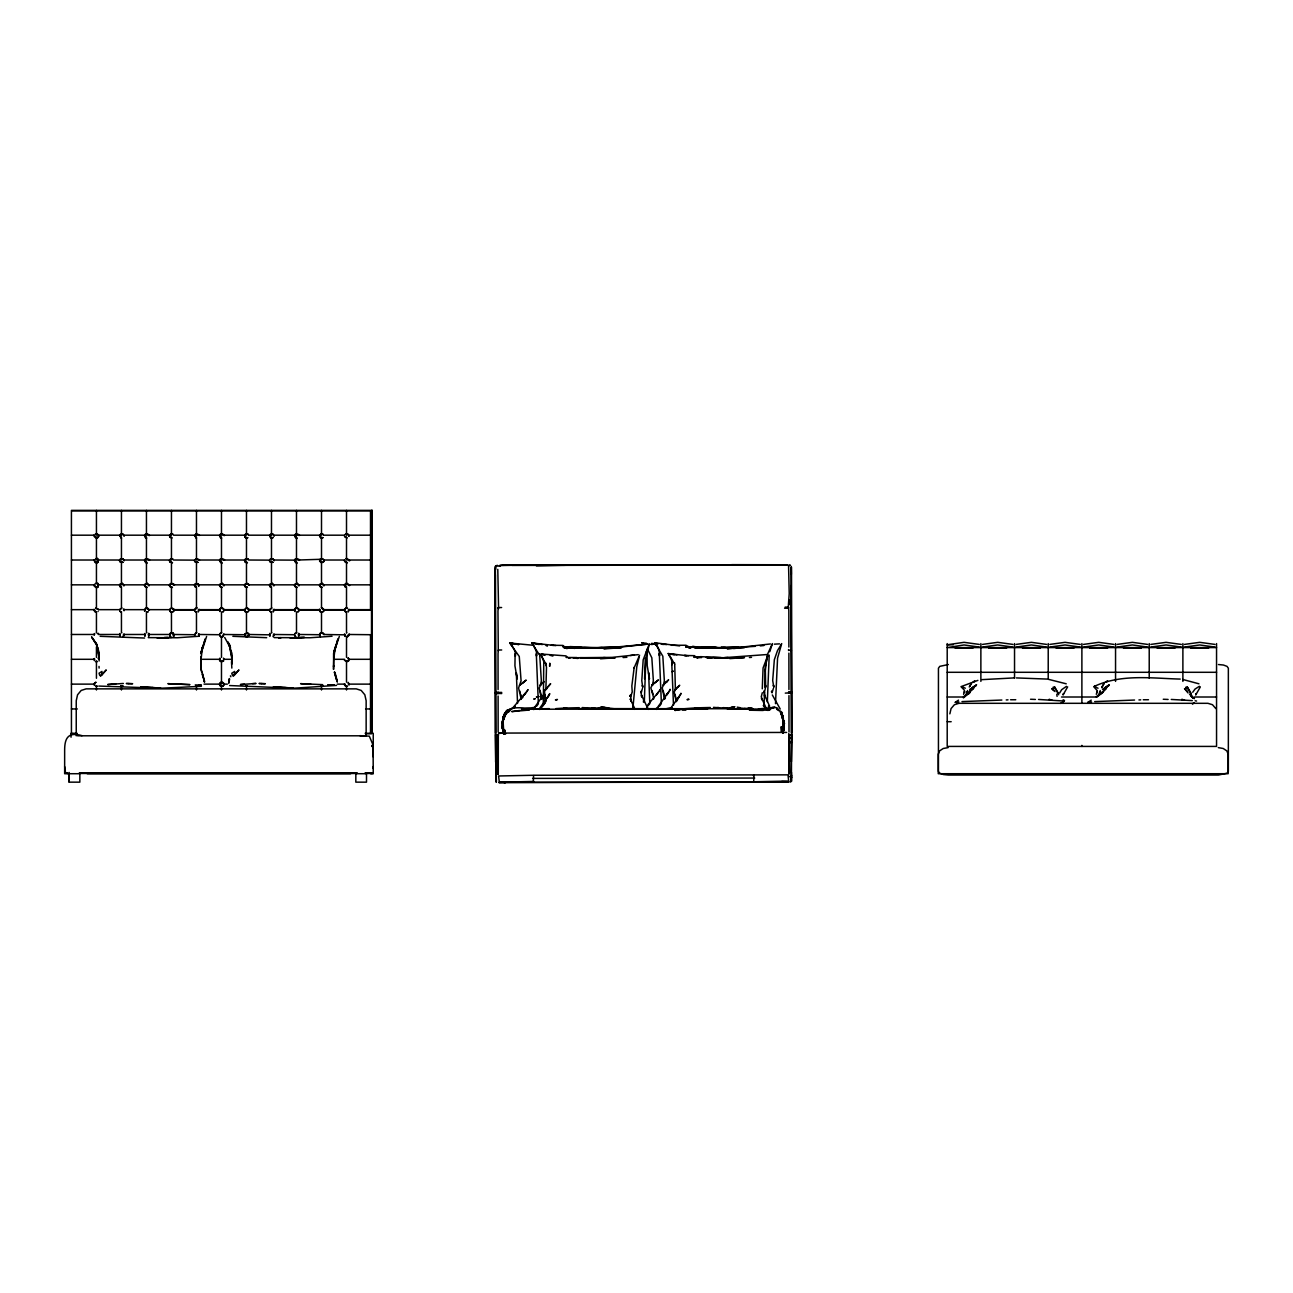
<?xml version="1.0" encoding="UTF-8"?>
<svg xmlns="http://www.w3.org/2000/svg" width="1293" height="1293" viewBox="0 0 1293 1293"><rect width="100%" height="100%" fill="white"/><g stroke="black" fill="none" stroke-linecap="round" stroke-linejoin="round"><path stroke-width="1.5" d="M82.025 735.669C67.85 731.466 64.698 738.562 64.65 749.94L64.65 773.715L79.843 773.715L79.843 782.168L69.159 782.152L69.159 773.699L64.666 772.778L67.301 772.778M200.819 656.537L200.868 666.509L201.045 659.171M498.29 774.168L498.322 734.02M783.461 721.898L782.96 718.003M791.655 775.25L790.944 781.667M764.793 687.553L765.359 666.638L767.557 656.391M791.882 733.955L790.799 781.522M791.655 772.858L791.72 781.004L789.797 781.974M333.723 657.507L333.756 653.515L334.014 652.626L333.691 654.694L337.942 638.936L333.804 652.545L335.194 646.985L333.885 658.396M99.125 660.982L99.189 653.337L97.702 647.163M502.815 724.274L503.963 716.08L508.246 711.231M644.561 678.793L645.288 658.315M502.751 723.369L503.591 716.92L505.805 712.863L502.557 720.443L502.25 727.361L503.527 733.616L502.896 731.111L503.252 732.759M200.835 669.354L200.884 665.814L200.948 669.16M632.229 691.981L631.841 685.953L634.2 667.285L634.006 668.158L639.599 655.179M782.265 714.447L783.639 722.14L781.764 713.784L783.703 722.852L782.798 732.016L783.639 720.751L783.073 730.965M503.333 717.647L506.177 712.395L503.058 718.746L502.702 726.828L503.591 716.726L508.197 711.328M504.997 734.198L505.078 730.173L505.207 733.357L504.981 731.903M781.231 713.009L783.784 722.14L783.51 730.868M333.756 659.171L333.594 666.509L333.61 653.288L339.332 636.431M502.961 728.622L502.929 729.769L503.122 726.521M781.457 713.445L783.703 722.852L782.879 730.868M495.591 569.534L495.72 566.576L497.417 565.671M502.767 723.708L503.365 717.971L505.919 712.491M764.68 692.45L763.888 705.558M99.011 657.943L96.7 645.142M231.722 657.943L229.411 645.142L231.803 656.682M765.311 669.208L765.666 686.599M783.429 722.512L783.461 721.171M497.789 569.373L498.581 608.631M503.284 719.215L502.912 722.237L503.381 717.55L506.193 712.443L503.737 716.306L502.767 723.369L503.09 718.811L506.468 712.475L503.543 717.13L502.411 723.53L503.171 717.906L505.482 713.106L502.363 721.963M791.445 650.621L788.568 650.104M791.542 692.757L785.287 693.113M373.16 768.43L373.241 766.587M502.686 724.096L503.559 716.888L505.272 713.461M782.798 732.986L783.51 720.023M535.173 709.227C524.247 708.305 504.205 703.295 502.945 719.183L505.838 713.009L502.621 721.51L506.032 712.896L503.527 717.227L502.67 723.029L503.591 716.726L506.614 712.184L504.076 715.53L502.799 721.898L502.912 720.928M783.703 722.852L782.96 730.529M788.875 647.066L788.827 610.684L788.455 607.128L785.158 607.096M788.94 689.525L788.892 653.127M789.005 731.967L788.956 695.586M498.096 696.022L498.144 732.032M498.161 738.465L498.161 773.974M502.492 722.27L502.783 720.153L502.67 723.094L503.058 718.746L502.799 721.866M502.977 723.094L503.139 720.039L502.929 722.9M541.508 699.271L539.213 687.941L541.622 683.043M664.521 699.093L662.226 687.747L664.634 682.866M676.191 701.679L674.235 691.981L676.287 687.811M506.096 712.588L502.993 719.086L503.801 733.648L502.217 726.698L503.51 732.646L502.832 727.167L503.672 730.965M765.246 670.792L767.024 655.907M521.289 699.351L518.558 688.005L521.079 680.781L519.269 656.456L509.733 643.009L532.538 645.207M653.563 699.141L653.66 697.509M502.767 722.755L502.961 719.878M502.444 723.854L502.945 719.021L502.686 723.87L503.543 717.13L505.805 712.863M545.694 701.889L544.466 690.898L550.656 683.69L547.876 686.825M502.88 720.217L502.718 722.14L503.656 716.484L505.628 713.283L504.108 716.564M643.769 698.818L643.413 702.083M504.933 714.237L506.565 712.314L502.929 720.007L504.108 715.869M498.468 735.41L495.607 734.925M783.008 730.044L783.574 725.615L782.75 730.432M783.493 726.472L783.073 731.143L783.526 726.149M967.196 691.707L967.099 693.953M1099.907 691.707L1099.81 693.953M501.684 649.975L498.387 650.007L498.031 653.579L498.08 689.573M502.605 723.126L502.848 720.718L502.864 723.821M783.558 725.923L783.008 731.563L783.897 725.745M783.606 726.31L782.879 731.773M769.206 655.147L767.331 701.857M775.493 703.667L777.562 658.121L781.715 643.591M783.542 727.054L783.784 724.823L782.847 730.836M200.851 653.644L205.231 638.936L201.094 652.545L202.484 646.985L201.175 658.396M783.299 728.525L783.623 725.793L782.766 730.012M783.235 732.872L783.623 729.462L782.992 733.276M644.318 702.034L645.886 658.282L649.377 643.752M498.274 650.929L497.967 611.12L498.322 607.565L501.619 607.532M783.914 725.826L783.283 730.933L783.542 728.864M101.484 675.221L101.969 671.423L99.06 673.217L99.723 675.366L101.484 675.221L106.236 669.952L100.498 676.287M234.195 675.221L234.696 671.423L231.77 673.217L232.433 675.366L234.195 675.221L238.946 669.952L233.209 676.287M783.784 726.892L783.445 729.333L784.382 723.385L781.651 713.494L782.604 715.74M94.276 560.144C98.704 568.274 99.771 555.715 95.86 558.689M95.86 583.418C100.886 580.67 97.088 593.584 94.486 584.371M94.276 683.771C94.486 688.523 94.631 681.363 94.276 683.755M119.619 560.144L119.635 561.178L119.635 560.128M119.554 585.39L119.845 584.371M144.622 560.144C151.41 566.657 141.616 561.388 145.673 558.899C154.174 562.778 146.384 556.071 144.622 560.128M144.864 586.408C150.57 588.17 143.814 587.943 144.832 584.371M169.609 560.144C168.187 562.924 174.587 562.6 171.824 562.681M171.824 587.41C174.555 587.572 167.524 587.248 169.836 584.371M194.613 560.144L194.613 561.178L194.613 560.128L173.424 560.014M194.532 585.39L194.823 584.371M195.679 633.069L194.613 635.364L195.663 633.085M219.6 560.144C226.388 566.657 216.61 561.388 220.65 558.899C229.168 562.778 221.362 556.071 219.616 560.128M219.842 586.408C225.548 588.17 218.808 587.943 219.826 584.371M219.6 683.771C218.953 688.474 227.051 685.338 222.929 682.526C218.743 680.554 218.743 688.021 222.929 686.05M244.603 560.144L245.185 562.083L247.399 562.617M247.399 587.345L245.201 586.828L244.813 584.371M247.917 633.069L244.603 634.313L246.203 636.803L244.603 634.313L246.785 632.794M269.591 560.144L269.607 561.178L269.607 560.128L248.45 560.014M269.526 585.39L269.817 584.371M269.526 634.831C270.237 629.578 270.269 640.116 269.526 634.831L248.45 634.475M294.594 560.144C301.382 566.657 291.588 561.388 295.628 558.899C304.146 562.778 296.339 556.071 294.594 560.128L273.453 560.014M294.82 586.408C300.542 588.17 293.786 587.943 294.804 584.371M319.581 560.144L320.648 562.407L322.911 562.407L319.597 561.178L320.163 559.222L321.763 558.624L323.379 559.206L298.457 560.014M319.824 586.408C325.529 588.17 318.789 587.943 319.807 584.371M344.584 560.144L344.584 561.178L344.584 560.128M344.504 585.39L344.795 584.371M344.504 634.831C344.504 630.855 345.748 639.954 344.504 634.831L323.476 634.475M344.584 683.771C343.146 686.567 349.546 686.244 346.799 686.324M783.736 725.26L782.815 730.319M94.276 560.128C94.89 557.784 93.387 563.554 96.474 562.681M94.195 585.373L94.502 584.355M119.554 585.373L122.399 583.418L124.015 585.891L122.415 583.418L119.861 584.355M144.541 585.373L147.386 583.418L149.018 585.891L147.402 583.418L144.848 584.355M171.209 558.689L169.625 560.128L170.207 562.083M169.545 585.373L171.209 583.418M194.532 585.373L195.663 583.628M206.621 636.431L201.045 653.515L201.304 652.626M219.535 585.373L222.38 583.418L223.996 585.891L222.396 583.418L219.842 584.355M246.785 558.624C243.472 558.479 244.312 563.586 247.383 562.617M244.522 585.373L246.785 583.353M269.526 585.373L272.37 583.418L273.987 585.891L272.387 583.418L269.833 584.355M294.513 585.373L297.358 583.418L298.99 585.891L297.374 583.418L294.82 584.355M319.516 585.373L322.361 583.418L323.977 585.891L322.377 583.418L319.824 584.355M344.504 585.373L344.811 584.355M344.584 683.755L345.166 685.726L346.783 686.324M632.972 707.303L636.786 666.816L639.292 656.569M502.783 721.559L504.028 715.966L506.468 712.475M503.187 718.342C502.314 725.874 503.365 713.51 506.387 712.508M783.122 729.042L783.542 726.327M967.18 692.305L967.52 690.559M1099.89 692.305L1100.23 690.559M502.718 722.448L503.898 716.16M502.993 719.086L502.217 727.28L503.494 732.323M533.88 781.441L499.324 782.2L498.597 775.978L533.573 775.267L533.314 782.152M753.415 775.606L754.094 774.895L753.674 781.78L788.682 781.053L787.97 774.846L534.235 775.25M791.251 587.232L791.251 585.47L791.397 732.905M228.764 683.431L229.604 679.148M505.644 782.443L498.904 782.621L505.563 782.588M228.667 682.041L229.394 678.55M949.854 713.849L951.066 708.58L954.396 704.717L958.953 703.311L1207.921 703.311L1212.478 704.717L1215.808 708.58M968.91 693.501L969.104 692.676L968.748 693.888M1101.62 693.501L1106.501 688.183L1098.791 694.939M228.748 682.381L229.362 678.873M502.993 719.732L505.434 713.671M641.247 693.016L642.298 688.781M761.399 696.313L762.304 692.709M764.26 692.822L765.311 688.587M782.847 731.321L783.542 728.622M769.755 651.753L772.39 643.575M783.235 731.224L784.382 723.385L782.879 729.559M540.587 685.322L541.331 680.716L539.811 656.375M663.6 685.145L664.343 680.522L662.824 656.197L654.775 642.75L679.649 645.918M675.399 689.751L674.736 665.022M963.592 694.325L964.497 690.333L960.974 686.648L977.896 680.377M1096.302 694.325L1097.304 690.704L1093.684 686.648L1095.607 686.05L1094.638 686.244C1121.209 673.815 1151.837 678.308 1180.218 679.084M505.595 713.526L503.559 717.405M504.028 715.966L506.452 712.685L503.203 719.975L506.29 712.766M630.839 696.491L631.889 692.87M772.034 692.854L773.295 688.619M646.306 651.979L647.179 649.118M548.135 696.717L549.784 693.63L547.844 696.911M653.676 682.914L652.448 685.193L653.353 680.571L651.834 657.814L647.631 649.345M371.834 746.497L372.352 744.978L372.384 746.449M652.448 685.193L652.836 684.062L650.832 687.811L653.676 697.848M1063.088 694.874L1067.646 686.874M1195.799 694.874L1200.357 686.874M767.363 654.63L772.002 644.48M1192.728 692.256L1195.007 689.088L1199.435 686.276M1100.618 693.711L1101.006 692.741M504.755 714.673L503.51 717.615L504.577 715.514M323.767 561.647L323.977 560.128L323.751 561.663M503.898 716.532L504.674 714.803M504.609 714.399L503.737 716.306L504.981 713.817M169.625 560.128C170.369 557.493 175.703 559.53 171.226 558.689M244.603 560.128L246.203 558.689L248.385 559.206M219.616 683.755C220.78 680.15 226.453 683.932 222.962 686.033M964.772 696.717L967.342 691.949M1097.482 696.717L1100.068 691.949M1063.444 693.872L1063.088 694.632L1063.557 693.63M1196.154 693.872L1195.799 694.632L1196.284 693.63M788.18 608.195L789.215 593.584L788.585 566.641M542.963 696.862L541.912 698.947M503.171 718.084L505.725 713.397M545.614 689.977L547.327 688.135M664.925 698.753L665.442 697.784M676.53 701.388L679.908 695.359L670.21 708.871M1059.549 693.129L1061.634 689.719L1066.466 686.357M648.989 644.674L643.187 659.85L641.781 680.684L642.653 686.793M768.026 655.018L763.064 667.98L762.272 688.813M1101.83 687.731L1104.254 683.06L1101.943 686.971M545.323 689.395L544.466 690.898M522.372 698.042L523.019 696.943M667.026 694.794L668.885 691.707L656.731 708.483M543.949 681.783L540.021 685.258L543.981 681.637M970.235 685.743L969.798 686.438L971.544 683.06L969.233 686.971M781.247 644.512L777.513 650.573L774.345 659.689L772.681 680.522L773.715 686.631M968.295 692.741L972.158 687.731L976.603 684.805L969.798 689.363M524.263 695.052L526.477 691.949L512.028 708.742M656.537 694.842L658.735 691.755L647.841 704.847M970.623 690.575L973.791 688.183L963.414 697.929M509.571 711.053L512.012 708.305L506.565 711.069L508.796 712.023M536.466 706.366L538.195 704.055M659.478 706.172L661.208 703.861M548.814 695.586L539.052 709.097M506.193 711.166L507.001 710.132M670.631 709.291L671.875 707.724M533.718 708.677L543.254 695.133M98.09 537.355C101.436 534.057 93.387 533.815 95.86 533.961M98.09 562.083L98.43 559.643L95.876 558.689M98.09 586.812L98.43 584.355L95.876 583.418M98.09 611.524L98.074 611.541M96.49 537.953C99.787 538.098 98.963 532.991 95.876 533.961M169.852 584.355C172.486 581.107 178.014 587.895 171.226 583.418M194.839 584.355L197.926 583.612L198.783 586.375L198.411 583.935L195.679 583.612M244.83 584.355L248.385 583.935M539.731 709.518L541.104 707.95M647.551 706.237L649.619 703.909M371.915 772.761L370.59 773.715L373.241 773.715L373.063 742.829L373.16 756.841M533.718 709.598L534.995 708.192M656.731 709.421L658.008 708.014M666.267 694.955L668.028 693.032L667.317 693.808M677.677 698.139L679.197 696.507L678.583 697.153M513.547 708.273L515.277 706.431M1192.485 704.152L1194.037 702.762L1193.197 703.424M505.418 713.316L507.939 711.473M523.358 695.214L525.459 693.29L524.619 694.05M1102.509 689.363L1109.313 684.805L1104.869 687.731M965.402 695.99L970.073 692.418L963.463 696.717M1099.697 694.632L1098.129 695.99L1102.784 692.418L1096.173 696.717M958.856 701.905L955.285 702.293L958.517 700.127M1091.583 701.905L1087.995 702.293L1091.227 700.127M546.761 688.054L545.888 689.007L546.503 667.269L545.339 662.566L546.389 665.184L541.024 654.985M672.538 671.584L673.281 671.035L672.15 671.843M505.498 712.944L506.775 712.007M698.624 657.62L700.547 656.65L721.187 657.668L706.123 657.507M195.663 534.171C196.956 532.991 203.696 537.532 195.679 534.171M195.663 558.899C196.956 557.719 203.696 562.261 195.679 558.899M195.663 608.356C190.734 612.607 200.835 605.884 195.679 608.34M222.962 611.864L223.77 611.12L222.929 611.864M222.962 636.592C224.206 632.843 224.239 632.891 222.929 636.592M222.962 661.305C226.404 659.301 218.485 663.842 219.6 659.042C220.699 655.406 218.372 663.81 222.929 661.321M507.292 711.295L504.399 714.043L506.63 712.782M98.074 537.355C94.47 540.215 91.237 530.776 96.474 537.953M98.074 562.083L96.49 562.681M98.074 586.812L96.49 587.41M1060.486 703.424L1063.557 701.582C1060.777 702.745 1067.161 700.903 1063.153 699.772M691.319 647.47L688.862 647.971M570.811 657.765L568.726 658.202M772.972 708.338L774.701 707.368L751.508 709.55L755.419 709.518M336.519 685.403L293.689 688.232L229.637 685.549M699.319 657.054L697.121 657.717L700.661 656.796L694.373 656.715L697.961 657.539L695.747 656.957L696.555 657.07M505.094 713.736L506.274 713.138M569.324 647.421L566.9 648.569L563.603 647.421M567.659 657.49L576.856 657.555M770.676 709.421L768.123 710.423M955.285 702.293L956.173 701.921M1087.995 702.293L1088.884 701.921M171.209 533.961L169.625 536.45L171.824 537.953M95.86 608.146L98.656 609.569L95.876 608.146M346.168 533.961L345.166 534.494L347.898 534.154L348.981 536.433L348.383 534.494L346.185 533.961M171.209 608.146C172.308 607.322 177.868 612.171 171.226 608.146M346.168 558.689C345.894 556.717 354.088 564.427 346.185 558.689M171.209 632.875C167.395 633.182 171.921 638.192 170.223 636.285M247.399 612.058L248.757 611.12L247.383 612.074M346.168 583.418C345.894 581.446 354.088 589.155 346.185 583.418M95.86 682.332L94.858 682.849L95.876 682.332M247.399 636.786L248.983 634.313L246.801 632.794M346.168 608.146C343.275 608.777 350.532 607.823 346.185 608.146M247.399 686.244L245.67 686.05L247.383 686.244M171.226 533.961C176.672 534.413 167.557 532.958 169.852 536.934M246.785 533.896C243.019 533.847 244.813 539.488 247.933 537.678M172.939 633.069L169.852 633.812L170.207 636.269M247.383 636.803L248.983 635.364L248.401 633.392M664.214 709.194L671.697 707.546M675.075 710.536L675.932 710.31M569.647 647.308L567.207 648.343L563.958 647.421M699.093 657.555L701.582 657.604M497.336 565.542L495.542 566.528L495.364 569.55L495.785 733.357M522.227 709.13L534.736 707.352M653.191 709.243L657.992 708.192M497.207 565.332L495.284 566.334L495.106 569.405L495.316 733.357M677.225 709.679L679.568 709.13M982.47 644.415L997.711 642.33L1012.952 644.415M982.47 647.05L997.711 644.965L1012.952 647.05M1016.136 644.415L1031.378 642.33L1046.619 644.415M1016.136 647.05L1031.378 644.965L1046.619 647.05M1049.803 644.415L1065.044 642.33L1080.285 644.415M1049.803 647.05L1065.044 644.965L1080.285 647.05M1083.469 644.415L1098.711 642.33L1113.952 644.415M1083.469 647.05L1098.711 644.965L1113.952 647.05M1117.136 644.415L1132.377 642.33L1147.634 644.415M1117.136 647.05L1132.377 644.965L1147.634 647.05M1150.818 644.415L1166.06 642.33L1181.301 644.415M1150.818 647.05L1166.06 644.965L1181.301 647.05M1184.485 644.415L1199.726 642.33L1214.967 644.415M1184.485 647.05L1199.726 644.965L1214.967 647.05M734.472 706.705L732.969 706.964L734.828 706.786M505.434 733.584L505.999 733.6M638.257 654.646L612.09 657.377L577.26 657.717M948.141 747.613L943.195 748.502L939.575 750.91L938.249 754.207L938.249 773.715L1228.172 773.715L1228.172 754.207L1226.847 750.91L1223.226 748.502L1218.281 747.613M373.111 748.097L373.063 746.255M779.55 643.866L774.297 644.173M630.467 655.503L634.41 654.904M519.624 710.487L511.786 711.603L529.257 710.035L524.974 710.164M690.64 647.324L685.726 646.92L686.971 647.243M981.823 679.649L1013.987 677.92M201.417 686.292L160.978 688.232L98.801 686.066M346.799 537.953C347.962 538.421 340.964 534.235 346.783 537.953M346.799 562.681C349.482 562.972 341.74 561.324 346.783 562.681M246.785 608.066L245.67 608.34L248.385 608.664M96.49 661.596C99.626 661.402 93.322 661.418 96.474 661.596M346.799 636.867C351.874 630.321 348.48 637.384 346.783 636.867M96.49 686.324C99.626 686.114 93.322 686.147 96.474 686.324M346.799 661.596C351.098 662 347.025 656.117 348.367 658.105M498.807 733.083L786.645 732.436M498.807 733.503L500.52 733.293M584.872 707.998L587.264 707.707M716.128 707.788L718.52 707.513M248.385 534.478C244.894 531.617 242.793 538.793 247.383 537.888M247.383 587.345L244.846 586.408M171.226 632.875C175.913 631.873 173.488 641.845 172.955 633.069M346.783 661.596C339.574 657.103 350.888 665.071 348.383 658.121M682.316 708.887L697.848 707.756L694.874 707.901M760.268 645.902L763.937 645.514M498.645 733.179L501.975 732.84M948.319 664.537L939.769 666.364L938.443 668.206L938.443 771.371L939.769 773.198L943.373 774.539L948.319 775.04L1218.459 775.04L1227.025 773.198L1228.35 771.371L1228.35 668.206L1227.025 666.364L1223.404 665.022L1218.459 664.537M710.326 707.497L695.44 707.869M602.199 647.534L597.996 647.761L622.353 646.888L647.405 644.156M580.363 658.169L609.359 658.089M725.211 647.357L721.009 647.567L745.366 646.71L770.418 643.962M728.04 657.474L724.452 657.652L766.668 654.565M579.135 707.691L563.7 708.111L566.657 707.966M736.622 647.858L702.034 647.987M961.992 701.598L1001.849 700.046M1094.702 701.598L1134.559 700.046M244.409 684.207L240.401 684.547L256.062 683.464L252.555 683.625M115.853 683.868L107.691 684.547L123.352 683.464M749.423 657.523L751.508 657.361M591.208 647.761L588.412 647.809L617.343 646.936L647.114 644.189M723.482 647.567L720.67 647.599L738.077 647.26M612.898 648.278L621.464 647.664L604.3 648.892M755.241 646.338L743.717 647.066M607.904 658.299L615.258 657.765L600.502 658.816M737.188 658.105L744.509 657.571L729.834 658.622M955.171 648.213L972.918 648.213M988.838 648.213L1006.584 648.213M1022.504 648.213L1040.251 648.213M1056.171 648.213L1073.917 648.213M1089.837 648.213L1107.584 648.213M1123.504 648.213L1141.25 648.213M1157.187 648.213L1174.933 648.213M1190.853 648.213L1208.599 648.213M555.925 708.612L564.281 708.079M791.445 742.263L788.665 742.457L791.445 742.441M623.048 657.539L626.895 657.297M603.314 648.488L616.292 647.712M733.729 648.407L737.43 648.181M1006.229 699.949L1008.007 699.836M1138.939 699.949L1140.717 699.836M733.276 648.439L738.384 648.132M694.341 647.26L696.119 647.163M199.348 636.237L177.367 637.756L148.242 637.627M332.059 636.237L310.078 637.756L274.148 637.611M521.273 709.227L681.88 709.146M167.734 637.514L164.179 637.627L171.775 637.384M296.889 637.627L304.502 637.384L300.445 637.514M569.744 647.567L563.861 647.357M698.899 647.454L716.128 647.631L701.339 647.195M700.903 647.971L709.76 648.003M707.271 658.008L712.007 658.008M599.047 648.229L616.599 648.019M614.013 647.987L571.231 647.712M698.834 647.211L693.032 646.387L689.024 647.631L693.177 646.565L690.494 647.421L685.807 646.468L690.009 647.437L685.953 645.255L671.293 645.272M502.072 565.251L786.936 564.993L774.604 564.896M564.524 648.229L569.76 648.197M598.804 648.197L571.102 648.213M699.497 709.065L675.302 709.307L685.031 709.178M788.585 693.08L791.51 693.032M526.542 708.984L549.38 708.693L536.175 708.806M784.576 608.227L787.938 608.195M498.451 692.45L501.749 692.418M705.348 709L653.902 709.178M562.891 565.283L536.062 565.558L583.838 565.089L562.891 565.283L564.976 565.267M707.643 709.017L695.909 709.114L702.875 709.049M503.624 565.106L555.053 564.912M503.963 782.572L783.38 781.942M774.927 782.217L783.38 782.168M512.076 565.429L732.08 565.041M1015.765 699.739L1010.576 699.755M1148.475 699.739L1143.287 699.755M736.46 708.79L727.183 708.823L753.092 708.758M781.715 781.505L787.987 781.764M546.002 645.498L547.375 646.128M714.835 658.024L729.899 658.04M791.526 692.014L788.585 692.03L791.51 692.062M495.526 693.323L501.749 693.549M532.587 778.402L754.708 778.063M774.927 781.99L503.963 782.362M781.909 782.152L788.391 782.136M788.391 782.184L781.619 781.861M372.255 510.379L71.422 510.379L71.438 733.761L77.338 733.761M72.424 510.864L270.479 510.864M271.482 510.864L370.509 510.864L370.509 609.165M71.438 535.189L94.47 535.189M98.413 535.189L119.473 535.189M123.417 535.189L144.477 535.189M148.42 535.189L169.48 535.189M173.424 535.189L194.5 535.189M198.443 535.189L219.503 535.189M223.447 535.189L244.506 535.189M248.45 535.189L269.51 535.189M273.453 535.189L294.529 535.189M298.457 535.189L319.533 535.189M323.476 535.189L344.536 535.189M348.48 535.189L371.511 535.189M71.438 560.014L94.47 560.014M98.413 560.014L119.473 560.014M123.417 560.014L144.477 560.014M148.42 560.014L169.48 560.014M198.443 560.014L219.503 560.014M223.447 560.014L244.506 560.014M323.476 560.014L344.536 560.014M348.48 560.014L371.511 560.014M731.628 564.653L786.968 564.766M774.588 565.041L731.628 564.896L758.49 565.025M71.438 584.84L94.47 584.84M98.413 584.84L121.445 584.84M123.417 584.84L144.477 584.84M148.42 584.84L169.48 584.84M173.424 584.84L196.471 584.84M198.443 584.84L219.503 584.84M223.447 584.84L244.506 584.84M248.45 584.84L271.482 584.84M273.453 584.84L294.529 584.84M298.457 584.84L319.533 584.84M323.476 584.84L346.508 584.84M348.48 584.84L371.511 584.84M71.438 609.666L94.47 609.666M98.413 609.666L119.473 609.666M123.417 609.666L144.477 609.666M148.42 609.666L169.48 609.666M173.424 609.666L194.5 609.666M198.443 609.666L219.503 609.666M223.447 609.666L244.506 609.666M248.45 609.666L269.51 609.666M273.453 609.666L294.529 609.666M298.457 609.666L319.533 609.666M323.476 609.666L344.536 609.666M348.48 609.666L371.511 609.666M173.44 609.892L194.5 609.892M198.443 609.892L219.503 609.892M223.447 609.892L244.522 609.892M248.45 609.892L269.526 609.892M273.469 609.892L294.529 609.892M298.473 609.892L319.533 609.892M323.476 609.892L344.536 609.892M348.48 609.892L371.527 609.892M71.438 634.475L94.47 634.475M98.413 634.475L119.473 634.475M123.417 634.475L144.477 634.475M148.42 634.475L169.48 634.475M173.424 634.475L194.5 634.718M198.443 634.475L219.503 634.718M223.447 634.475L244.522 634.718M273.453 634.475L294.529 634.718M298.457 634.475L319.533 634.718M348.48 634.475L371.527 634.718M953.151 644.787L947.203 644.787L964.045 642.33L979.286 644.415M1216.551 647.583L947.203 647.583L964.045 644.965L979.286 647.05M71.438 659.301L94.47 659.301M202.371 659.301L219.503 659.301M223.447 659.301L232.336 659.301M333.998 659.301L344.536 659.301M348.48 659.301L371.511 659.301M947.203 672.295L1216.551 672.295M71.438 684.126L94.47 684.126M204.019 684.126L219.503 684.126M223.447 684.126L227.39 684.126M337.295 684.126L344.536 684.126M348.48 684.126L371.511 684.126M947.203 697.008L964.045 697.008M1061.505 697.008L1096.933 697.008M1194.393 697.008L1216.551 697.008M71.438 708.952L77.338 708.952M365.596 708.952L371.511 708.952M947.203 721.704L951.179 721.704M77.095 733.276L71.05 733.276L71.05 737.22M365.192 733.276L373.241 733.276L373.241 749.051M365.596 733.761L371.511 733.761L371.511 510.379M359.89 735.669L369.329 736.17L372.837 744.477M77.564 735.798L364.82 735.798M79.374 772.778L357.143 772.778M365.192 772.778L373.241 772.778M67.301 773.473L65.975 772.761M79.374 773.473L357.062 773.473M365.111 773.473L373.16 773.473M87.245 773.715L350.645 773.715M499.324 782.2L502.137 782.2M714.366 648.035L737.01 648.068M695.198 647.454L721.72 647.696M572.185 647.68L583.87 647.825L564.782 647.664L568.726 647.68M1016.314 677.92L1047.492 679.084L1066.224 683.803M699.561 647.405L717.195 647.583L707.352 647.437M576.549 647.599L594.182 647.777L584.339 647.631M682.154 710.132L685.856 710.164M555.925 645.563L551.157 645.223L562.94 645.433L565.898 648.003L563.457 646.419C565.38 649.345 573.268 645.11 567.482 647.615L562.794 646.662L564.281 646.936M688.506 655.777L684.433 655.486L694.503 655.664L695.65 656.941M674.898 709.986L680.005 710.099M579.038 708.58L753.35 708.79M300.768 638.047L289.988 637.918L294.465 637.982M759.185 708.871L769.27 709.146M495.542 693.517L498.451 693.517M712.782 657.539L725.195 657.733M583.967 657.749L592.356 657.862L580.137 657.684M198.96 685.048L201.401 685.096L195.243 684.918M1171.264 699.448L1192.308 700.612M1038.554 699.448L1063.735 701.032M783.057 564.928L786.936 565.009M578.019 658.46L573.235 657.992M699.885 648.262L694.244 647.712M763.242 710.471L749.423 710.213L769.044 710.132L767.379 710.374C770.434 707.109 776.592 705.364 779.016 710.358M704.443 647.421L702.713 647.373L721.882 647.664M603.524 657.571L605.383 657.652M651.268 644.302C658.315 642.346 659.527 650.945 659.527 655.923L659.317 653.45L661.37 703.214M266.681 637.691L232.853 636.301M571.296 647.534L589.446 647.89M100.143 636.301L144.574 638.047M1163.264 699.254L1168.112 699.448M1030.553 699.254L1035.386 699.448M645.789 643.995L648.035 644.092M310.756 684.094L300.59 683.658L322.684 684.644M542.365 644.561L531.762 642.944L539.181 654.5M676.918 654.921C661.111 652.044 673.152 655.147 671.924 664.796L671.746 662.679L673.491 705.202M545.452 654.921L541.104 654.29M646.532 643.284L641.991 642.815L643.429 644.237M650.783 644.383L652.432 644.496M541.88 654.08L565.93 655.89L567.191 656.989M518.525 644.577L509.733 643.009L518.994 644.496M651.51 643.381L656.925 643.946M694.018 657.28L695.068 657.361M740.889 708.111L744.332 708.402M609.423 708.289L615.888 708.92M662.178 644.318L663.568 644.447M674.186 654.872L667.867 653.531L686.421 655.632M539.165 644.512L531.762 642.944L553.485 645.385M576.597 658.185L573.316 657.814M694.907 647.648L698.123 647.938M752.17 708.338L748.728 707.998L752.364 708.402M744.784 708.241L748.356 708.612M723.385 707.594L728.622 708.354L732.388 707.109L728.622 708.354L713.494 707.384L714.479 707.982M592.097 707.788L597.221 708.548L601.083 707.303L597.221 708.548L582.222 707.578L583.224 708.176M661.192 644.108L666.768 644.561M598.869 647.841L570.019 646.581L567.174 648.116L568.581 647.05L566.011 647.825L566.997 647.631L564.394 646.953L565.348 647.066M246.801 533.896L248.401 534.494M171.807 537.953L170.223 537.371M246.801 558.624L248.401 559.222M171.807 562.681L170.223 562.099M246.801 583.353C249.129 583.24 249.759 587.588 248.401 583.935M171.807 587.41L170.223 586.828M96.474 587.41L94.502 586.408M246.801 608.082C249.129 607.969 249.759 612.316 248.401 608.664M502.573 732.872L504.351 733.066M687.294 646.742L688.345 646.888M747.548 708.305L751.039 708.774M571.231 647.906L574.755 648.407M750.393 709.049L751.815 709.259M784.576 564.831L788.132 565.38M1195.12 700.79L1196.591 701.032M1182.739 679.455L1198.934 683.803M737.22 707.158L740.291 707.74M608.874 707.918L601.665 707.158L604.995 707.384M511.026 643.72C511.155 645.094 516.893 651.753 515.374 656.181L515.115 653.708L514.937 665.83L517.184 679.035L516.327 672.829L517.539 703.473M694.228 657.103L695.375 657.361M544.385 654.856L541.024 654.048M565.978 657.329L567.094 657.587M550.139 655.309L552.871 656.068M787.954 565.364L789.49 565.736M655.874 643.461L656.359 644.948L654.775 642.75L657.086 643.429M668.804 654.145L674.203 663.422M533.023 643.639L533.346 645.142L533.023 643.639C532.732 645.045 538.017 651.931 536.53 656.117L536.304 653.644L538.357 703.408M643.251 643.138L641.991 642.815L643.413 643.429M657.975 643.946L655.987 643.381L656.278 644.593M1089.595 702.923L1088.48 702.244M956.885 702.923L955.769 702.244M1094.638 686.761L1098.048 688.215M961.911 686.761L965.338 688.215M322.911 633.069C317.108 630.984 322.167 640.455 319.516 634.831C320.535 629.238 326.87 637.869 322.911 633.069M788.892 776.317L791.672 777.465M777.917 710.132L778.871 710.697M1192.518 697.299L1189.528 694.196M170.223 611.557L171.226 612.074L169.625 610.652M223.398 658.105L223.996 659.026M98.058 658.105L98.656 659.026M1194.425 698.608L1191.79 696.83L1194.118 698.462M697.024 657.862L696.167 657.28M780.309 710.956L782.41 712.799M1187.717 691.561L1184.501 688.619L1188.041 692.951M1055.007 691.561L1051.791 688.619L1053.682 690.543M1191.095 696.248L1192.065 697.218M344.811 586.408L345.635 587.135L344.811 586.392M269.833 586.408L270.657 587.135L269.833 586.392M194.855 586.408L195.679 587.135L194.839 586.392M119.861 586.408L120.685 587.135L119.861 586.392M170.207 611.541L170.191 608.68L169.625 610.635M496.156 782.103L495.316 734.408M1193.197 698.172L1190.659 694.939M496.383 782.12L495.785 734.408M763.258 705.461L764.195 706.705M768.381 706.123L769.691 707.885M764.923 707.675L766.038 709.178M780.002 711.7L782.734 715.482L783.396 718.827L781.198 712.766L783.154 718.003M503.866 733.26L504.48 734.117M224.707 637.514L230.526 648.084L229.653 644.754L227.924 641.926L231.916 653.337L231.9 663.584M632.972 706.883L634.637 709.356M780.229 709.033L772.309 694.939M503.963 733.632L502.783 728.185M504.092 733.874L502.896 732.064M503.591 734.004L502.492 726.666M1192.146 696.119L1193.342 698.075M96.862 644.609L95.213 641.926L96.943 644.754M96.83 645.546L91.609 636.754M782.621 716.387L781.699 714.366L782.669 716.952M541.411 655.632L543.771 661.58L543.319 705.412M641.247 693.339L641.7 697.04L641.473 695.101L648.262 709.421M646.645 706.495L648.132 709.194M780.681 712.475L783.784 722.14M230.413 675.835L230.865 676.772M780.988 712.508L782.54 715.708L781.796 713.914M769.658 706.301L764.486 694.907L764.713 696.846L764.26 693.145M766.022 707.837L761.593 698.107L761.787 699.755L761.399 696.604M782.281 715.837L780.988 713.17L782.281 715.837L781.505 714.108M781.02 712.799L783.542 722.819L783.008 717.276M319.597 610.652C321.86 615.581 318.757 605.463 319.597 610.635M294.594 610.652C295.693 614.223 293.333 605.884 297.907 608.34C301.431 610.361 293.446 605.835 294.594 610.635M244.603 610.652C246.866 615.581 243.779 605.463 244.603 610.635M219.616 610.652C220.715 614.223 218.355 605.884 222.929 608.34C226.437 610.361 218.469 605.835 219.616 610.635M144.622 610.652C144.444 613.965 145.43 604.154 149.002 609.569C150.942 612.365 144.784 604.332 144.622 610.635M94.276 610.652C97.751 616.163 92.983 605.77 94.276 610.635M319.824 586.392L319.516 585.39M294.82 586.392L294.513 585.39M244.83 586.392L244.522 585.39M219.842 586.392L219.535 585.39M169.852 586.392L169.545 585.39M144.848 586.392L144.541 585.39M94.502 586.392L94.195 585.39M334.467 672.295L337.279 682.154M781.473 713.671L782.265 715.433M1191.079 693.323L1187.136 686.712L1191.403 694.777M1058.369 693.323L1054.425 686.712L1058.692 694.777M634.475 708.014L630.192 698.931L631.372 701.42L630.742 696.765M781.893 714.851L783.008 718.779M651.882 690.624L653.11 694.293M519.624 690.834L520.271 692.66M334.952 672.279L337.279 681.266M503.51 732.646L502.735 729.834M503.769 732.291L502.929 726.941L503.543 730.48M674.994 694.389L676.433 700.176M663.115 690.575L664.812 697.331M540.102 690.753L541.799 697.525M503.397 731.515L502.557 726.957M336.552 679.876L334.354 672.134M202.274 674.413L203.324 678.049M65.426 771.63L64.65 766.587M503.817 732.581L503.009 728.929M201.045 668.82L204.569 681.266M201.045 669.693L201.756 672.295M203.841 679.876L204.391 681.928M503.074 730.254L503.64 732.371M503.316 730.044L502.912 726.634L503.543 732.145L502.751 728.67M520.853 694.503L521.629 697.59M544.935 694.616L546.082 700.402M204.569 682.154L202.419 673.766M97.832 648.068L99.092 656.682M502.621 728.347L503.478 731.838L502.67 726.537M674.461 662.679L674.833 664.343M539.488 653.644L539.924 655.599M782.895 717.712L783.445 720.379M502.799 729.284L503.074 730.723L502.864 727.038L503.543 730.674M231.706 664.263L231.738 659.171M773.634 686.341L773.424 685.145L773.796 687.569M503.769 731.741L503.106 727.765L503.591 731.208M503.688 731.951L502.912 727.119L503.139 730.739M503.236 728.104L503.753 731.288M781.748 732.097L781.263 726.634L781.344 731.579M765.601 686.308L765.424 685.112L765.747 687.537M642.589 686.502L642.411 685.306L642.734 687.731M1057.076 696.377L1056.801 694.196M782.928 718.827L783.429 722.593M503.543 732.145L503.009 727.506M788.455 607.128L788.568 608.049M788.52 649.571L788.633 650.492M646.953 649.603L647.211 665.636L649.442 678.841L648.601 672.619L649.813 703.263M502.896 726.569L503.397 731.191M502.961 731.87L502.46 723.126M495.962 780.245L496.043 781.36M1097.288 691.771L1097.353 692.579L1097.272 691.335M964.578 691.771L964.643 692.579L964.562 691.335M231.835 668.093L231.528 661.66M99.028 666.412L99.108 668.093M791.51 567.077L791.882 732.905M791.251 567.255L791.364 574.286M791.041 567.255L791.607 732.905M789.263 742.441L789.118 773.925L789.102 735.103M788.827 733.584L788.989 773.731M791.607 733.955L791.445 772.858M791.397 733.955L791.445 761.674M498.064 735.539L498.112 774.459M495.348 574.722L495.575 733.357M495.575 734.408L495.623 762.127M1216.551 643.575L1216.551 746.417L947.203 746.417L947.203 643.575M1182.885 643.575L1182.885 681.395M1149.218 643.575L1149.218 678.13M1115.552 643.575L1115.552 681.395M1081.885 643.575L1081.885 702.842M1081.885 745.382L1081.885 746.417M1048.219 643.575L1048.219 678.13M1014.536 643.575L1014.536 678.13M980.87 643.575L980.87 681.395M372.239 510.379L372.255 733.276M370.509 634.976L370.509 733.276M366.145 735.798L366.145 700.709L364.82 694.777L361.2 690.446L356.254 688.862L86.13 688.862L81.184 690.446L77.564 694.777L76.239 700.709L76.239 735.798M346.508 510.379L346.508 535.189M346.508 537.145L346.508 560.014M346.508 561.97L346.508 582.884M346.508 586.796L346.508 607.694M346.508 611.848L346.508 632.762M346.508 636.431L346.508 657.345M346.508 661.256L346.508 682.171M346.508 686.082L346.508 689.993M321.504 510.379L321.504 535.189M321.504 537.145L321.504 560.014M321.504 561.97L321.504 582.884M321.504 586.796L321.504 607.694M321.504 611.848L321.504 632.762M321.504 686.082L321.504 689.993M296.485 510.379L296.485 535.189M296.485 537.145L296.485 560.014M296.485 561.97L296.485 582.884M296.485 586.796L296.485 607.694M296.501 611.848L296.501 632.762M271.482 510.379L271.482 535.189M271.482 537.145L271.482 560.014M271.482 561.97L271.482 582.884M271.482 586.796L271.482 607.694M271.498 611.848L271.498 632.762M246.478 510.379L246.478 535.189M246.478 537.145L246.478 560.014M246.478 561.97L246.478 582.884M246.478 586.796L246.478 607.694M246.478 611.848L246.478 632.762M246.478 686.082L246.478 689.993M221.475 510.379L221.475 535.189M221.475 537.145L221.475 560.014M221.475 561.97L221.475 582.884M221.475 586.796L221.475 607.694M221.475 611.848L221.475 632.762M221.475 636.431L221.475 657.345M221.475 661.256L221.475 684.126M221.475 686.082L221.475 689.993M196.471 510.379L196.471 535.189M196.471 537.145L196.471 560.014M196.471 561.97L196.471 582.884M196.471 586.796L196.471 607.694M196.471 611.848L196.471 632.762M196.471 686.082L196.471 689.993M171.452 510.379L171.452 535.189M171.452 537.145L171.452 560.014M171.452 561.97L171.452 582.884M171.452 586.796L171.452 607.694M171.452 611.621L171.468 632.762M146.448 510.379L146.448 535.189M146.448 537.145L146.448 560.014M146.448 561.97L146.448 582.884M146.448 586.796L146.448 607.694M146.448 611.621L146.448 632.519M121.445 510.379L121.445 535.189M121.445 537.145L121.445 560.014M121.445 561.97L121.445 582.884M121.445 586.796L121.445 607.694M121.445 611.621L121.445 632.519M121.445 686.082L121.445 689.993M96.442 510.379L96.442 535.189M96.442 537.145L96.442 560.014M96.442 561.97L96.442 582.884M96.442 586.796L96.442 607.694M96.442 611.621L96.442 632.519M96.442 646.888L96.442 657.345M96.442 661.256L96.442 678.259M96.442 686.082L96.442 689.993M69.159 772.471L69.159 782.152M355.834 773.699L355.817 782.152L366.501 782.168L366.517 773.715L355.834 773.699M788.649 734.602L791.575 735.507L788.649 734.602M333.594 665.814L333.546 669.354L333.594 665.814M640.908 692.353L640.875 691.48L640.908 692.353M761.124 695.747L761.124 695.747M763.921 692.159L763.888 691.286L763.921 692.159M771.646 692.191L771.598 691.319L771.646 692.191M789.069 600.114L788.924 604.623L789.069 600.114M503.591 716.726L502.912 721.106L503.591 716.726M549.767 663.374L549.638 666.267L549.767 663.374M495.542 692.466L498.451 692.466L495.542 692.466M498.322 607.565L498.241 608.486L498.322 607.565M94.276 634.313C93.678 637.077 95.278 631.598 94.276 634.313M94.276 659.042C94.486 663.794 94.631 656.634 94.276 659.026M119.619 535.415C122.302 539.31 121.962 539.52 119.635 535.399M124.096 535.932L122.964 534.171L120.217 534.494L122.964 534.171L124.096 535.932M124.096 560.645L122.964 558.899L120.217 559.222L122.964 558.899L124.096 560.645M119.619 609.601C119.118 610.199 125.146 605.609 119.635 609.585M119.619 634.313C120.12 640.358 120.314 630.612 119.635 634.313M124.096 610.102C124.193 612.801 123.271 606.223 124.096 610.102M124.096 634.831C121.914 640.568 124.451 631.162 124.096 634.831M144.622 535.415C150.295 542.252 141.115 535.609 146.206 533.961C153.576 538.728 146.562 530.922 144.622 535.399M144.622 634.313C145.107 640.358 145.301 630.612 144.622 634.313M149.083 634.831C148.388 640.083 148.339 629.546 149.083 634.831M174.086 535.932L174.086 535.932M174.086 560.645L174.086 560.645M194.613 535.415C197.296 539.31 196.94 539.52 194.613 535.399M199.074 610.102C196.892 615.84 199.429 606.433 199.074 610.102M199.074 634.831C198.669 638.936 198.637 630.693 199.074 634.831M219.6 535.415C225.289 542.252 216.093 535.609 221.2 533.961C228.554 538.728 221.556 530.922 219.616 535.399M249.064 535.932L249.064 535.932M249.064 560.645L249.064 560.645M269.591 535.415L270.657 537.678L272.92 537.678L270.657 537.678L269.607 535.399M274.068 535.932L272.92 534.171L270.189 534.494L272.92 534.171L274.068 535.932M274.068 560.645L272.92 558.899L270.189 559.222L272.92 558.899L274.068 560.645M269.591 609.601C269.089 610.199 275.102 605.609 269.607 609.585M274.068 610.102C271.886 615.84 274.423 606.433 274.068 610.102M274.068 634.831C271.886 640.568 274.423 631.162 274.068 634.831M294.594 535.415C301.382 541.929 291.588 536.66 295.628 534.171C304.146 538.066 296.339 531.342 294.594 535.399M299.055 634.831C298.344 640.083 298.311 629.546 299.055 634.831M319.581 535.415L320.648 537.678L322.911 537.678L320.648 537.678L319.516 535.932L321.181 533.961L323.379 534.478L321.197 533.961L319.597 535.399M324.058 535.932L324.058 535.932M324.058 610.102C324.284 608.664 317.852 605.334 324.058 610.102M344.584 609.601C343.986 612.349 345.587 606.87 344.584 609.585M349.045 610.102C346.863 615.84 349.401 606.433 349.045 610.102M349.045 684.288C349.417 687.908 346.831 678.55 349.045 684.288M630.402 695.181L630.014 696.313L630.402 695.181M670.065 689.428L669.305 691.27L670.065 689.428M680.926 693.42L680.28 694.987L680.926 693.42M790.508 565.461L789.28 565.17L790.459 565.445M219.826 633.829L220.65 633.085L219.842 633.812M294.804 633.829L295.628 633.085L294.82 633.812M527.867 689.686L526.978 691.529L527.867 689.686M660.141 689.476L659.236 691.319L660.141 689.476M544.175 691.254L545.29 689.638L544.175 691.254M666.962 681.589L663.034 685.08L668.643 679.843L665.879 682.445L666.962 681.589M678.275 686.712L674.914 689.702L679.714 685.242L677.338 687.456L678.275 686.712M524.182 681.847L519.527 685.322L526.186 680.102L522.905 682.704L524.182 681.847M656.456 681.637L651.785 685.128L658.46 679.908L655.163 682.494L656.456 681.637M546.648 698.349L545.452 699.933L546.648 698.349M544.903 703.117L541.67 707.077L544.903 703.117M173.779 611.12L172.422 612.058L173.779 611.12M298.748 611.12L297.94 611.864L298.748 611.12M323.751 611.12L322.393 612.058L323.751 611.12M971.512 688.765L975.94 685.678L971.512 688.765M1104.222 688.765L1108.651 685.678L1104.222 688.765M685.322 701.42L685.322 701.42M691.593 646.872L690.187 647.938L691.593 646.872M553.857 701.63L553.857 701.63M533.993 699.044L535.027 698.737L533.993 699.044M974.13 681.459L973.16 681.896L975.019 681.152L974.13 681.459M1106.84 681.459L1105.871 681.896L1107.729 681.152L1106.84 681.459M122.964 562.407L119.861 561.679L122.964 562.407M197.942 562.407L194.855 561.679L197.942 562.407M272.92 562.407L269.833 561.679L272.92 562.407M147.952 611.864L146.836 612.139L147.952 611.864M122.964 686.05L120.702 686.05L122.964 686.05M197.942 686.05L195.679 686.05L197.942 686.05M322.911 686.05L320.664 686.05L322.911 686.05M280.953 637.627L278.642 638.176L280.937 637.659M688.005 699.465L687.019 699.658L689.024 699.303L688.005 699.465M556.41 699.675L555.408 699.869L557.445 699.513L556.41 699.675M500.456 565.736L498.694 566.075L500.52 565.72M537.71 696.749L536.336 696.992L539.133 696.571L537.71 696.749M96.458 632.794L96.474 632.794M121.801 632.794L121.817 632.794M146.804 632.794L146.82 632.794M196.795 632.794L196.811 632.794M221.782 632.794L221.798 632.794M222.396 636.803L221.232 636.803L222.396 636.803M271.772 632.794L271.789 632.794M296.776 632.794L296.792 632.794M346.766 632.794L346.783 632.794M744.477 647.486L727.312 648.698L744.477 647.486M791.445 737.915L788.649 738.028L791.445 738.028M503.624 565.348L499.744 565.429L512.076 565.283L503.624 565.348M168.058 638.047L157.277 637.918L168.058 638.047M581.43 647.615L579.668 647.599L581.43 647.615M334.127 685.096L327.953 684.918L334.127 685.096M592.388 657.846L589.883 657.781L592.356 657.862M261.412 683.577L259.02 683.496L265.372 683.722L261.412 683.577M128.702 683.577L126.31 683.496L132.662 683.722L128.702 683.577M178.046 684.094L167.88 683.658L189.974 684.644L178.046 684.094M686.874 646.548L686.874 646.548M285.01 687.488L273.34 686.825L293.446 688.135L285.01 687.488M152.299 687.488L140.63 686.825L160.736 688.135L152.299 687.488M1184.436 699.966L1181.786 699.465L1184.436 699.966M1051.71 699.966L1049.076 699.465L1051.71 699.966M345.635 611.864L344.811 611.136L345.635 611.864M270.657 611.864L269.833 611.136L270.657 611.864M295.644 636.592L294.594 635.38L295.644 636.592M195.679 611.864L194.855 611.136L195.679 611.864M220.667 636.592L219.616 635.38L220.667 636.592M120.685 611.864L119.861 611.136L120.685 611.864M98.058 633.376L98.656 634.297L98.074 633.392M1187.039 688.118L1185.762 687.229L1187.831 688.716L1187.039 688.118M1054.328 688.118L1053.052 687.229L1055.104 688.716L1054.328 688.118M508.036 709.744L508.957 711.166L508.036 709.744M95.068 641.974L91.997 637.514L95.068 641.974M777.109 709.518L776.527 707.934L777.109 709.518M511.608 645.207L511.22 643.72L511.608 645.207M669.208 655.406L668.95 654.145L669.208 655.406M545.872 700.79L545.355 697.396L545.872 700.79"/></g></svg>
